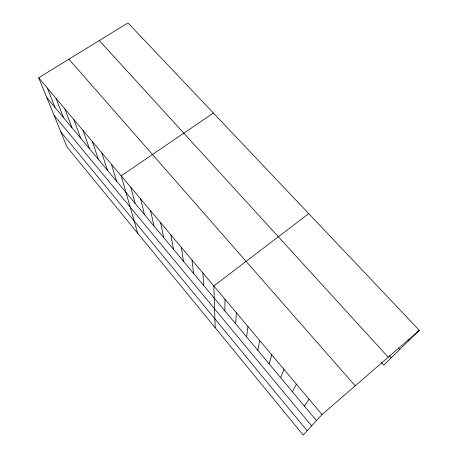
<?xml version="1.0" encoding="UTF-8"?>
<svg xmlns="http://www.w3.org/2000/svg" width="458" height="458" viewBox="0 0 458 458"><rect width="100%" height="100%" fill="white"/><g stroke="black" fill="none" stroke-linecap="round" stroke-linejoin="round"><path stroke-width="0.69" d="M224.838 310.839L225.021 299.269M235.63 323.76L236.402 312.803M246.599 336.905L247.99 326.571M257.757 350.267L259.778 340.586M269.104 363.858L271.777 354.853M280.645 377.678L284 369.377M292.387 391.745L296.44 384.165M304.33 406.051L309.116 399.227M419.322 330.298L322.02 414.576L303.202 435.1L67.017 147.001L38.678 77.763L127.965 22.9L419.322 330.298L383.758 365.163L381.359 362.518M308.744 213.634L213.834 285.969L215.168 327.716M213.388 113.029L121.181 175.838L137.686 233.208M407.975 339.47L408.925 340.489M398.397 347.914L399.8 349.437M389.352 355.677L391.281 357.79M99.272 40.533L388.258 357.2M68.923 59.179L355.196 385.842M38.678 77.763L322.02 414.576M46.785 97.577L316.489 420.61M54.027 115.261L311.652 425.888M60.88 132.007L307.158 430.789M47.277 87.988L55.063 107.493M56.013 98.373L63.462 117.551M64.887 108.918L71.986 127.765M73.898 119.63L80.642 138.127M83.053 130.513L89.43 148.65M92.356 141.574L98.35 159.332M101.808 152.806L107.407 170.181M111.414 164.227L116.601 181.196M130.816 187.288L135.15 203.415M140.606 198.921L144.499 214.613M150.55 210.749L153.997 225.989M160.666 222.771L163.643 237.542M170.943 234.988L173.439 249.272M181.397 247.417L183.389 261.192M192.028 260.052L193.505 273.306M202.837 272.899L203.781 285.615"/></g></svg>
